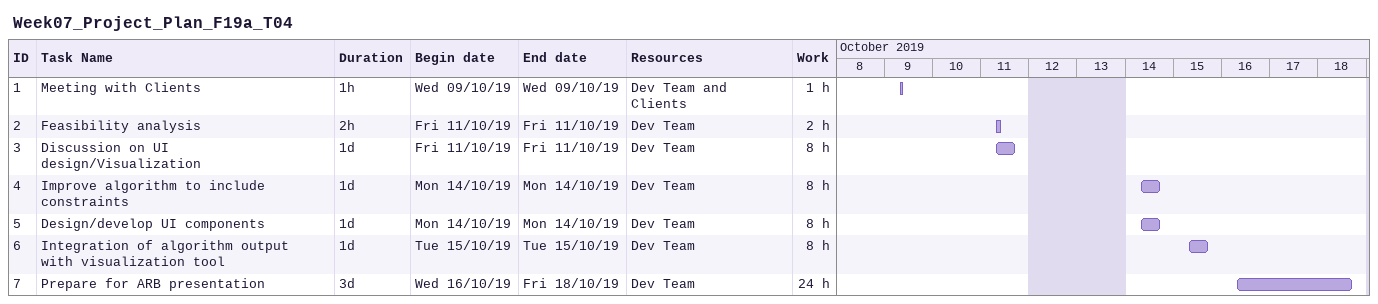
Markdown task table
Week07_Project_Plan_F19a_T04

| ID | Task | Duration | Start | Finish | Resources | Work (h) |
|---|---|---|---|---|---|---|
| 1 | Meeting with Clients | 1h | 2019-10-09 | 2019-10-09 | Dev Team and Clients | 1 |
| 2 | Feasibility analysis | 2h | 2019-10-11 | 2019-10-11 | Dev Team | 2 |
| 3 | Discussion on UI design/Visualization | 1d | 2019-10-11 | 2019-10-11 | Dev Team | 8 |
| 4 | Improve algorithm to include constraints | 1d | 2019-10-14 | 2019-10-14 | Dev Team | 8 |
| 5 | Design/develop UI components | 1d | 2019-10-14 | 2019-10-14 | Dev Team | 8 |
| 6 | Integration of algorithm output with visualization tool | 1d | 2019-10-15 | 2019-10-15 | Dev Team | 8 |
| 7 | Prepare for ARB presentation | 3d | 2019-10-16 | 2019-10-18 | Dev Team | 24 |
